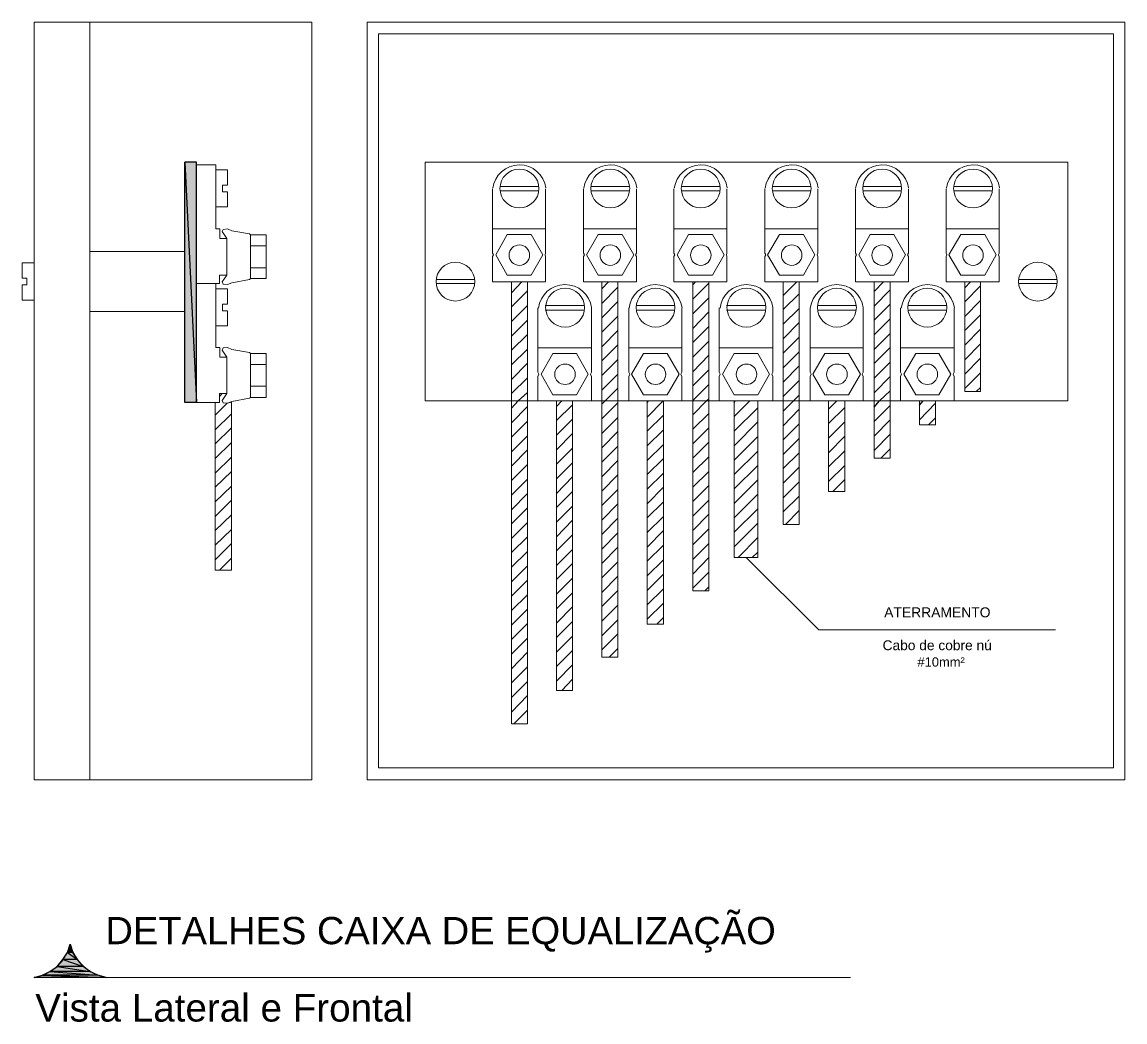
# Model space of a CAD drawing. Header units: millimetres. Extents: x 53 to 176, y -29 to 32.
# Drawn here: x 133.66 to 142.29, y -28.77 to -20.94 of the extents above; entities that cross this region are included whole.
import ezdxf

# ---------------------------------------------------------------- set-up
doc = ezdxf.new("R2010")
doc.units = ezdxf.units.MM
doc.layers.add('16 - Sistema de aterramento', color=6, linetype='Continuous')
doc.styles.add('Arial0', font='arial.ttf', dxfattribs={"height": 3.14658})

msp = doc.modelspace()

# ---------------------------------------------------------------- hatches: boundary and pattern name
at = {"layer": '16 - Sistema de aterramento', "true_color": 0xffffff}
h = msp.add_hatch(color=7, dxfattribs=at)
h.paths.add_polyline_path([(135.0285, -22.0422), (134.9363, -22.0422), (135.0285, -23.9222)])
h.paths.add_polyline_path([(134.9363, -22.0422), (135.0285, -23.9222), (134.9363, -23.9222)])
at = {"layer": '16 - Sistema de aterramento', "true_color": 0x000005}
msp.add_hatch(color=5, dxfattribs=at).paths.add_polyline_path([(134.0396, -28.1642), (134.0592, -28.2284), (134.0173, -28.2284)])
h = msp.add_hatch(color=5, dxfattribs=at)
h.paths.add_polyline_path([(134.0955, -28.2843), (133.9809, -28.2843), (134.1402, -28.3401)])
h.paths.add_polyline_path([(133.9809, -28.2843), (134.1402, -28.3401), (133.9363, -28.3401)])
h = msp.add_hatch(color=5, dxfattribs=at)
h.paths.add_polyline_path([(134.0592, -28.2284), (134.0173, -28.2284), (134.0955, -28.2843)])
h.paths.add_polyline_path([(134.0173, -28.2284), (134.0955, -28.2843), (133.9809, -28.2843)])
h = msp.add_hatch(color=5, dxfattribs=at)
h.paths.add_polyline_path([(134.1933, -28.3793), (133.8804, -28.3793), (134.2547, -28.4072)])
h.paths.add_polyline_path([(133.8804, -28.3793), (134.2547, -28.4072), (133.8217, -28.4072)])
h = msp.add_hatch(color=5, dxfattribs=at)
h.paths.add_polyline_path([(134.1402, -28.3401), (133.9363, -28.3401), (134.1933, -28.3793)])
h.paths.add_polyline_path([(133.9363, -28.3401), (134.1933, -28.3793), (133.8804, -28.3793)])
h = msp.add_hatch(color=5, dxfattribs=at)
h.paths.add_polyline_path([(134.2547, -28.4072), (133.8217, -28.4072), (134.3218, -28.424)])
h.paths.add_polyline_path([(133.8217, -28.4072), (134.3218, -28.424), (133.7575, -28.424)])

# ---------------------------------------------------------------- linework, layer by layer
at = {"layer": '16 - Sistema de aterramento', "color": 7, "linetype": 'Continuous', "lineweight": 20, "true_color": 0x000007}
for points in [[(135.9294, -20.9443), (133.7561, -20.9443), (133.7561, -20.9443)], [(133.7561, -26.8763), (133.7561, -20.9443), (133.7561, -20.9443)], [(134.1919, -26.8763), (134.1919, -20.9443), (134.1919, -20.9443)], [(135.9294, -26.8763), (135.9294, -20.9443), (135.9294, -20.9443)], [(135.1794, -22.5632), (135.1794, -22.0631), (135.0285, -22.0631)], [(135.1794, -22.1022), (135.2716, -22.1022), (135.2716, -22.1022)], [(135.2716, -22.1022), (135.2716, -22.2209), (135.2324, -22.2209), (135.2324, -22.274), (135.2716, -22.274), (135.2716, -22.3914)], [(137.7606, -22.2489), (137.7606, -22.7531), (137.7564, -22.7671), (137.7606, -22.781), (137.7606, -22.978), (137.3457, -22.978), (137.3457, -22.781), (137.3527, -22.7671), (137.3457, -22.7531), (137.3457, -22.2489)], [(137.403, -22.2307), (137.7033, -22.2307), (137.7033, -22.2307)], [(137.403, -22.267), (137.7033, -22.267), (137.7033, -22.267)], [(138.4715, -22.2489), (138.4715, -22.7531), (138.4645, -22.7671), (138.4715, -22.781), (138.4715, -22.978), (138.0567, -22.978), (138.0567, -22.781), (138.0651, -22.7671), (138.0567, -22.7531), (138.0567, -22.2489)], [(138.114, -22.2307), (138.4143, -22.2307), (138.4143, -22.2307)], [(138.114, -22.267), (138.4143, -22.267), (138.4143, -22.267)], [(139.1797, -22.2489), (139.1797, -22.7531), (139.1769, -22.7671), (139.1797, -22.781), (139.1797, -22.978), (138.7648, -22.978), (138.7648, -22.781), (138.7718, -22.7671), (138.7648, -22.7531), (138.7648, -22.2489)], [(138.8221, -22.2307), (139.1224, -22.2307), (139.1224, -22.2307)], [(138.8221, -22.267), (139.1224, -22.267), (139.1224, -22.267)], [(139.892, -22.2489), (139.892, -22.7531), (139.885, -22.7671), (139.892, -22.781), (139.892, -22.978), (139.4772, -22.978), (139.4772, -22.781), (139.4842, -22.7671), (139.4772, -22.7531), (139.4772, -22.2489)], [(139.5345, -22.2307), (139.8348, -22.2307), (139.8348, -22.2307)], [(139.5345, -22.267), (139.8348, -22.267), (139.8348, -22.267)], [(140.6002, -22.2489), (140.6002, -22.7531), (140.5932, -22.7671), (140.6002, -22.781), (140.6002, -22.978), (140.1853, -22.978), (140.1853, -22.781), (140.1923, -22.7671), (140.1853, -22.7531), (140.1853, -22.2489)], [(140.2426, -22.2307), (140.5429, -22.2307), (140.5429, -22.2307)], [(140.2426, -22.267), (140.5429, -22.267), (140.5429, -22.267)], [(141.3111, -22.2489), (141.3111, -22.7531), (141.3042, -22.7671), (141.3111, -22.781), (141.3111, -22.978), (140.8963, -22.978), (140.8963, -22.781), (140.9005, -22.7671), (140.8963, -22.7531), (140.8963, -22.2489)], [(140.9536, -22.2307), (141.2539, -22.2307), (141.2539, -22.2307)], [(140.9536, -22.267), (141.2539, -22.267), (141.2539, -22.267)], [(135.1794, -22.3914), (135.2716, -22.3914), (135.2716, -22.3914)], [(135.1794, -22.5632), (135.2115, -22.5632), (135.2115, -22.6386), (135.2646, -22.6386), (135.2646, -22.9249), (135.2073, -22.9249), (135.2073, -22.992)], [(135.4503, -22.6106), (135.4434, -22.6023), (135.3037, -22.5785), (135.2716, -22.5632), (135.2366, -22.5673), (135.2296, -22.5855), (135.2646, -22.6386)], [(135.4503, -22.781), (135.4503, -22.6106), (135.4503, -22.6106)], [(135.4503, -22.6106), (135.5719, -22.6106), (135.5719, -22.6106)], [(135.4503, -22.9528), (135.5719, -22.9528), (135.5719, -22.6106)], [(137.3457, -22.5632), (137.7606, -22.5632), (137.7606, -22.5632)], [(138.0567, -22.5632), (138.4715, -22.5632), (138.4715, -22.5632)], [(138.7648, -22.5632), (139.1797, -22.5632), (139.1797, -22.5632)], [(139.4772, -22.5632), (139.892, -22.5632), (139.892, -22.5632)], [(140.1853, -22.5632), (140.6002, -22.5632), (140.6002, -22.5632)], [(140.8963, -22.5632), (141.3111, -22.5632), (141.3111, -22.5632)], [(135.4503, -22.6958), (135.5719, -22.6958), (135.5719, -22.6958)], [(134.1919, -22.7419), (134.9363, -22.7419), (134.9363, -22.7419)], [(135.4503, -22.781), (135.4503, -22.9528), (135.4503, -22.9528)], [(133.7561, -22.8285), (133.6625, -22.8285), (133.6625, -22.8285)], [(133.6625, -22.8285), (133.6625, -22.9501), (133.6988, -22.9501), (133.6988, -23.0031), (133.6625, -23.0031)], [(135.4503, -22.8676), (135.5719, -22.8676), (135.5719, -22.8676)], [(135.4503, -22.9528), (135.4434, -22.9598), (135.3037, -22.985), (135.2716, -23.0003), (135.2366, -22.9961), (135.2296, -22.978), (135.2646, -22.9249)], [(136.903, -22.9598), (137.2033, -22.9598), (137.2033, -22.9598)], [(141.7623, -22.9598), (141.462, -22.9598), (141.462, -22.9598)], [(133.6625, -23.0031), (133.6625, -23.1219), (133.6625, -23.1219)], [(135.0285, -22.992), (135.2073, -22.992), (135.2073, -22.992)], [(135.1794, -23.4934), (135.1794, -22.992), (135.0285, -22.992)], [(135.1794, -23.0325), (135.2716, -23.0325), (135.2716, -23.0325)], [(135.2716, -23.0325), (135.2716, -23.154), (135.2324, -23.154), (135.2324, -23.2043), (135.2716, -23.2043), (135.2716, -23.3216)], [(136.903, -22.992), (137.2033, -22.992), (137.2033, -22.992)], [(141.7623, -22.992), (141.462, -22.992), (141.462, -22.992)], [(133.7561, -23.1219), (133.6625, -23.1219), (133.6625, -23.1219)], [(134.1919, -23.2112), (134.9363, -23.2112), (134.9363, -23.2112)], [(138.1181, -23.1819), (138.1181, -23.6861), (138.1112, -23.7001), (138.1181, -23.7183), (138.1181, -23.911), (137.6991, -23.911), (137.6991, -23.7183), (137.7075, -23.7001), (137.6991, -23.6861), (137.6991, -23.1819)], [(137.7564, -23.1638), (138.0609, -23.1638), (138.0609, -23.1638)], [(137.7564, -23.2001), (138.0609, -23.2001), (138.0609, -23.2001)], [(138.8263, -23.1819), (138.8263, -23.6861), (138.8193, -23.7001), (138.8263, -23.7183), (138.8263, -23.911), (138.4115, -23.911), (138.4115, -23.7183), (138.4184, -23.7001), (138.4115, -23.6861), (138.4115, -23.1819)], [(138.4687, -23.1638), (138.769, -23.1638), (138.769, -23.1638)], [(138.4687, -23.2001), (138.769, -23.2001), (138.769, -23.2001)], [(139.5373, -23.1819), (139.5373, -23.6861), (139.5303, -23.7001), (139.5373, -23.7183), (139.5373, -23.911), (139.1196, -23.911), (139.1196, -23.7183), (139.1266, -23.7001), (139.1196, -23.6861), (139.1196, -23.1819)], [(139.1769, -23.1638), (139.48, -23.1638), (139.48, -23.1638)], [(139.1769, -23.2001), (139.48, -23.2001), (139.48, -23.2001)], [(140.2454, -23.1819), (140.2454, -23.6861), (140.2384, -23.7001), (140.2454, -23.7183), (140.2454, -23.911), (139.8306, -23.911), (139.8306, -23.7183), (139.8376, -23.7001), (139.8306, -23.6861), (139.8306, -23.1819)], [(139.8878, -23.1638), (140.1881, -23.1638), (140.1881, -23.1638)], [(139.8878, -23.2001), (140.1881, -23.2001), (140.1881, -23.2001)], [(140.9578, -23.1819), (140.9578, -23.6861), (140.9508, -23.7001), (140.9578, -23.7183), (140.9578, -23.911), (140.5387, -23.911), (140.5387, -23.7183), (140.5457, -23.7001), (140.5387, -23.6861), (140.5387, -23.1819)], [(140.596, -23.1638), (140.9005, -23.1638), (140.9005, -23.1638)], [(140.596, -23.2001), (140.9005, -23.2001), (140.9005, -23.2001)], [(135.1794, -23.3216), (135.2716, -23.3216), (135.2716, -23.3216)], [(135.1794, -23.4934), (135.2115, -23.4934), (135.2115, -23.5688), (135.2646, -23.5688), (135.2646, -23.8538), (135.2073, -23.8538), (135.2073, -23.9222)], [(135.4503, -23.5395), (135.4434, -23.5325), (135.3037, -23.5074), (135.2716, -23.4934), (135.2366, -23.4962), (135.2296, -23.5143), (135.2646, -23.5688)], [(135.4503, -23.7113), (135.4503, -23.5395), (135.4503, -23.5395)], [(135.4503, -23.5395), (135.5719, -23.5395), (135.5719, -23.5395)], [(135.4503, -23.8831), (135.5719, -23.8831), (135.5719, -23.5395)], [(137.6991, -23.4962), (138.1181, -23.4962), (138.1181, -23.4962)], [(138.4115, -23.4962), (138.8263, -23.4962), (138.8263, -23.4962)], [(139.1196, -23.4962), (139.5373, -23.4962), (139.5373, -23.4962)], [(139.8306, -23.4962), (140.2454, -23.4962), (140.2454, -23.4962)], [(140.5387, -23.4962), (140.9578, -23.4962), (140.9578, -23.4962)], [(135.4503, -23.6261), (135.5719, -23.6261), (135.5719, -23.6261)], [(135.4503, -23.7113), (135.4503, -23.8831), (135.4503, -23.8831)], [(135.4503, -23.7965), (135.5719, -23.7965), (135.5719, -23.7965)], [(135.2646, -23.8538), (135.2073, -23.8538), (135.2073, -23.9222), (135.1752, -23.9222)], [(135.4503, -23.8831), (135.4434, -23.8901), (135.3037, -23.9152), (135.2716, -23.9292), (135.2366, -23.9264), (135.2296, -23.9082), (135.2646, -23.8538)], [(135.0285, -23.9222), (135.1752, -23.9222), (135.2073, -23.9222)], [(141.7511, -25.7031), (139.899, -25.7031), (139.3305, -25.1374)], [(135.9294, -26.8763), (133.7561, -26.8763), (133.7561, -26.8763)]]:
    msp.add_lwpolyline(points, dxfattribs=at)
for points in [[(136.3624, -26.8763), (136.4518, -26.8763), (142.2051, -26.8763), (142.2945, -26.8763), (142.2945, -20.9443), (142.2051, -20.9443), (136.4518, -20.9443), (136.3624, -20.9443)], [(142.2051, -26.7828), (142.0975, -26.7828), (136.4518, -26.7828), (136.4518, -21.0365), (142.2051, -21.0365)], [(135.0285, -23.9222), (134.9363, -23.9222), (134.9363, -22.0422), (135.0285, -22.0422)], [(141.8475, -22.0422), (136.8164, -22.0422), (136.8164, -23.911), (141.8475, -23.911)], [(137.3709, -22.7671), (137.4603, -22.9249), (137.646, -22.9249), (137.7396, -22.7671), (137.646, -22.6065), (137.4603, -22.6065)], [(138.079, -22.7671), (138.1712, -22.9249), (138.3584, -22.9249), (138.4506, -22.7671), (138.3584, -22.6065), (138.1712, -22.6065)], [(138.79, -22.7671), (138.8794, -22.9249), (139.0651, -22.9249), (139.1587, -22.7671), (139.0651, -22.6065), (138.8794, -22.6065)], [(139.4981, -22.7671), (139.5917, -22.9249), (139.7775, -22.9249), (139.8669, -22.7671), (139.7775, -22.6065), (139.5917, -22.6065)], [(140.2105, -22.7671), (140.2999, -22.9249), (140.4857, -22.9249), (140.5778, -22.7671), (140.4857, -22.6065), (140.2999, -22.6065)], [(140.9173, -22.7671), (141.0108, -22.9249), (141.1966, -22.9249), (141.286, -22.7671), (141.1966, -22.6065), (141.0108, -22.6065)], [(137.6181, -26.4392), (137.6181, -22.978), (137.5539, -22.978), (137.4924, -22.978), (137.4924, -26.4392)], [(138.3249, -25.9182), (138.3249, -22.978), (138.2648, -22.978), (138.2006, -22.978), (138.2006, -25.9182)], [(139.0372, -25.3986), (139.0372, -22.978), (138.973, -22.978), (138.9115, -22.978), (138.9115, -25.3986)], [(139.7454, -24.8776), (139.7454, -22.978), (139.6839, -22.978), (139.6197, -22.978), (139.6197, -24.8776)], [(140.4563, -24.358), (140.4563, -22.978), (140.3921, -22.978), (140.332, -22.978), (140.332, -24.358)], [(141.1645, -23.837), (141.1645, -22.978), (141.1044, -22.978), (141.0402, -22.978), (141.0402, -23.837)], [(137.7243, -23.7001), (137.8178, -23.8621), (138.0008, -23.8621), (138.093, -23.7001), (138.0008, -23.5395), (137.8178, -23.5395)], [(138.4324, -23.7001), (138.526, -23.8621), (138.7118, -23.8621), (138.8054, -23.7001), (138.7118, -23.5395), (138.526, -23.5395)], [(139.1448, -23.7001), (139.237, -23.8621), (139.4199, -23.8621), (139.5121, -23.7001), (139.4199, -23.5395), (139.237, -23.5395)], [(139.8529, -23.7001), (139.9451, -23.8621), (140.1309, -23.8621), (140.2245, -23.7001), (140.1309, -23.5395), (139.9451, -23.5395)], [(140.5639, -23.7001), (140.6575, -23.8621), (140.839, -23.8621), (140.9326, -23.7001), (140.839, -23.5395), (140.6575, -23.5395)], [(135.1752, -25.2352), (135.1752, -23.9222), (135.2073, -23.9222), (135.2073, -23.8538), (135.2646, -23.8538), (135.2296, -23.9082), (135.2366, -23.9264), (135.2716, -23.9292), (135.3009, -23.9194), (135.3009, -25.2352)], [(137.9715, -26.178), (137.9715, -23.911), (137.9114, -23.911), (137.8458, -23.911), (137.8458, -26.178)], [(138.6824, -25.6598), (138.6824, -23.911), (138.6182, -23.911), (138.5539, -23.911), (138.5539, -25.6598)], [(139.4199, -23.911), (139.237, -23.911), (139.237, -25.1374), (139.4199, -25.1374)], [(140.1029, -24.6192), (140.1029, -23.911), (140.0387, -23.911), (139.9744, -23.911), (139.9744, -24.6192)], [(140.8111, -24.0982), (140.8111, -23.911), (140.7468, -23.911), (140.6854, -23.911), (140.6854, -24.0982)]]:
    msp.add_lwpolyline(points, close=True, dxfattribs=at)
at = {"layer": '16 - Sistema de aterramento', "color": 7, "linetype": 'Continuous', "lineweight": -2, "true_color": 0xffffff}
for points in [[(135.0285, -22.0422), (134.9363, -22.0422), (135.0285, -23.9222)], [(134.9363, -22.0422), (135.0285, -23.9222), (134.9363, -23.9222)]]:
    msp.add_lwpolyline(points, close=True, dxfattribs=at)
at = {"layer": '16 - Sistema de aterramento', "color": 2, "linetype": 'Continuous', "lineweight": -2, "true_color": 0x000002}
for points in [[(137.4924, -23.0646), (137.5748, -22.978), (137.5748, -22.978)], [(138.2006, -23.0325), (138.2536, -22.978), (138.2536, -22.978)], [(138.2006, -23.147), (138.3249, -23.0213), (138.3249, -23.0213)], [(138.9115, -23.0031), (138.9339, -22.978), (138.9339, -22.978)], [(138.9115, -23.1149), (139.0372, -22.9892), (139.0372, -22.9892)], [(139.6197, -23.0855), (139.7272, -22.978), (139.7272, -22.978)], [(140.332, -23.0534), (140.406, -22.978), (140.406, -22.978)], [(140.332, -23.1679), (140.4563, -23.0422), (140.4563, -23.0422)], [(141.0402, -23.0255), (141.0863, -22.978), (141.0863, -22.978)], [(141.0402, -23.1358), (141.1645, -23.0101), (141.1645, -23.0101)], [(137.4924, -23.1749), (137.6181, -23.0492), (137.6181, -23.0492)], [(138.2006, -23.2601), (138.3249, -23.1316), (138.3249, -23.1316)], [(138.9115, -23.228), (139.0372, -23.1037), (139.0372, -23.1037)], [(139.6197, -23.1959), (139.7454, -23.0716), (139.7454, -23.0716)], [(141.0402, -23.2504), (141.1645, -23.1246), (141.1645, -23.1246)], [(137.4924, -23.2895), (137.6181, -23.1638), (137.6181, -23.1638)], [(138.9115, -23.3425), (139.0372, -23.214), (139.0372, -23.214)], [(139.6197, -23.3104), (139.7454, -23.1861), (139.7454, -23.1861)], [(140.332, -23.2783), (140.4563, -23.154), (140.4563, -23.154)], [(137.4924, -23.404), (137.6181, -23.2783), (137.6181, -23.2783)], [(138.2006, -23.3719), (138.3249, -23.2462), (138.3249, -23.2462)], [(139.6197, -23.425), (139.7454, -23.2965), (139.7454, -23.2965)], [(140.332, -23.3928), (140.4563, -23.2685), (140.4563, -23.2685)], [(141.0402, -23.3607), (141.1645, -23.2364), (141.1645, -23.2364)], [(137.4924, -23.5143), (137.6181, -23.39), (137.6181, -23.39)], [(138.2006, -23.4864), (138.3249, -23.3607), (138.3249, -23.3607)], [(138.9115, -23.4543), (139.0372, -23.3286), (139.0372, -23.3286)], [(140.332, -23.5074), (140.4563, -23.3831), (140.4563, -23.3831)], [(141.0402, -23.4752), (141.1645, -23.3495), (141.1645, -23.3495)], [(138.2006, -23.5968), (138.3249, -23.4724), (138.3249, -23.4724)], [(138.9115, -23.5688), (139.0372, -23.4431), (139.0372, -23.4431)], [(139.6197, -23.5367), (139.7454, -23.411), (139.7454, -23.411)], [(141.0402, -23.5898), (141.1645, -23.4641), (141.1645, -23.4641)], [(137.4924, -23.6289), (137.6181, -23.5046), (137.6181, -23.5046)], [(138.9115, -23.6834), (139.0372, -23.5535), (139.0372, -23.5535)], [(139.6197, -23.6512), (139.7454, -23.5255), (139.7454, -23.5255)], [(140.332, -23.6177), (140.4563, -23.4934), (140.4563, -23.4934)], [(137.4924, -23.7434), (137.6181, -23.6149), (137.6181, -23.6149)], [(138.2006, -23.7113), (138.3249, -23.5856), (138.3249, -23.5856)], [(139.6197, -23.7644), (139.7454, -23.6359), (139.7454, -23.6359)], [(140.332, -23.7322), (140.4563, -23.6079), (140.4563, -23.6079)], [(141.0402, -23.7001), (141.1645, -23.5758), (141.1645, -23.5758)], [(137.4924, -23.8538), (137.6181, -23.7294), (137.6181, -23.7294)], [(138.2006, -23.8258), (138.3249, -23.7001), (138.3249, -23.7001)], [(138.9115, -23.7937), (139.0372, -23.668), (139.0372, -23.668)], [(140.332, -23.8468), (140.4563, -23.7183), (140.4563, -23.7183)], [(141.0402, -23.8146), (141.1645, -23.6903), (141.1645, -23.6903)], [(138.3249, -23.8119), (138.2257, -23.911), (138.2006, -23.9362)], [(138.9115, -23.9082), (139.0372, -23.7825), (139.0372, -23.7825)], [(139.6197, -23.8761), (139.7454, -23.7504), (139.7454, -23.7504)], [(141.1296, -23.837), (141.1645, -23.8049), (141.1645, -23.8049)], [(135.2073, -23.8761), (135.2296, -23.8538), (135.2296, -23.8538)], [(137.5455, -23.911), (137.6181, -23.844), (137.6181, -23.844)], [(139.0191, -23.911), (139.0372, -23.8943), (139.0372, -23.8943)], [(139.6993, -23.911), (139.7454, -23.8649), (139.7454, -23.8649)], [(140.3739, -23.911), (140.4563, -23.8328), (140.4563, -23.8328)], [(135.1752, -24.0228), (135.2688, -23.9292), (135.2688, -23.9292)], [(137.4924, -23.9683), (137.5455, -23.911), (137.5455, -23.911)], [(137.4924, -24.0828), (137.6181, -23.9543), (137.6181, -23.9543)], [(137.8458, -23.9543), (137.8863, -23.911), (137.8863, -23.911)], [(137.8458, -24.0647), (137.9715, -23.9404), (137.9715, -23.9404)], [(138.2006, -24.0507), (138.3249, -23.9264), (138.3249, -23.9264)], [(138.5539, -23.9222), (138.5651, -23.911), (138.5651, -23.911)], [(138.5539, -24.0367), (138.6796, -23.911), (138.6796, -23.911)], [(138.9115, -24.0186), (139.0191, -23.911), (139.0191, -23.911)], [(139.237, -23.9222), (139.2439, -23.911), (139.2439, -23.911)], [(139.237, -24.0325), (139.3585, -23.911), (139.3585, -23.911)], [(139.237, -24.1471), (139.4199, -23.9655), (139.4199, -23.9655)], [(139.6197, -23.9906), (139.6993, -23.911), (139.6993, -23.911)], [(139.6197, -24.1052), (139.7454, -23.9753), (139.7454, -23.9753)], [(139.9744, -23.9753), (140.0387, -23.911), (140.0387, -23.911)], [(139.9744, -24.087), (140.1029, -23.9613), (140.1029, -23.9613)], [(140.332, -23.9585), (140.3739, -23.911), (140.3739, -23.911)], [(140.332, -24.073), (140.4563, -23.9473), (140.4563, -23.9473)], [(140.6854, -23.9432), (140.7147, -23.911), (140.7147, -23.911)], [(140.6854, -24.0577), (140.8111, -23.9292), (140.8111, -23.9292)], [(135.1752, -24.1373), (135.3009, -24.0116), (135.3009, -24.0116)], [(137.4924, -24.1946), (137.6181, -24.0689), (137.6181, -24.0689)], [(137.8458, -24.1792), (137.9715, -24.0549), (137.9715, -24.0549)], [(138.2006, -24.1652), (138.3249, -24.0409), (138.3249, -24.0409)], [(138.5539, -24.1471), (138.6824, -24.0228), (138.6824, -24.0228)], [(138.9115, -24.1331), (139.0372, -24.0088), (139.0372, -24.0088)], [(139.237, -24.2616), (139.4199, -24.0758), (139.4199, -24.0758)], [(139.9744, -24.2016), (140.1029, -24.0758), (140.1029, -24.0758)], [(140.332, -24.1876), (140.4563, -24.0577), (140.4563, -24.0577)], [(140.7566, -24.0982), (140.8111, -24.0437), (140.8111, -24.0437)], [(135.1752, -24.2476), (135.3009, -24.1219), (135.3009, -24.1219)], [(137.8458, -24.2937), (137.9715, -24.1652), (137.9715, -24.1652)], [(138.2006, -24.277), (138.3249, -24.1513), (138.3249, -24.1513)], [(138.5539, -24.2616), (138.6824, -24.1373), (138.6824, -24.1373)], [(138.9115, -24.2476), (139.0372, -24.1219), (139.0372, -24.1219)], [(139.6197, -24.2155), (139.7454, -24.0898), (139.7454, -24.0898)], [(135.1752, -24.3622), (135.3009, -24.2365), (135.3009, -24.2365)], [(137.4924, -24.3091), (137.6181, -24.1834), (137.6181, -24.1834)], [(138.5539, -24.3761), (138.6824, -24.2518), (138.6824, -24.2518)], [(138.9115, -24.358), (139.0372, -24.2337), (139.0372, -24.2337)], [(139.237, -24.3734), (139.4199, -24.1904), (139.4199, -24.1904)], [(139.6197, -24.3301), (139.7454, -24.2043), (139.7454, -24.2043)], [(139.9744, -24.3161), (140.1029, -24.1876), (140.1029, -24.1876)], [(140.332, -24.2979), (140.4563, -24.1722), (140.4563, -24.1722)], [(137.4924, -24.4222), (137.6181, -24.2937), (137.6181, -24.2937)], [(137.8458, -24.4055), (137.9715, -24.2798), (137.9715, -24.2798)], [(138.2006, -24.3901), (138.3249, -24.2658), (138.3249, -24.2658)], [(139.237, -24.4879), (139.4199, -24.3049), (139.4199, -24.3049)], [(139.6197, -24.4404), (139.7454, -24.3161), (139.7454, -24.3161)], [(139.9744, -24.4264), (140.1029, -24.3007), (140.1029, -24.3007)], [(140.3851, -24.358), (140.4563, -24.2868), (140.4563, -24.2868)], [(135.1752, -24.4767), (135.3009, -24.351), (135.3009, -24.351)], [(137.4924, -24.534), (137.6181, -24.4083), (137.6181, -24.4083)], [(137.8458, -24.52), (137.9715, -24.3943), (137.9715, -24.3943)], [(138.2006, -24.5046), (138.3249, -24.3761), (138.3249, -24.3761)], [(138.5539, -24.4879), (138.6824, -24.3622), (138.6824, -24.3622)], [(138.9115, -24.4725), (139.0372, -24.3482), (139.0372, -24.3482)], [(139.237, -24.5982), (139.4199, -24.4153), (139.4199, -24.4153)], [(139.9744, -24.541), (140.1029, -24.4153), (140.1029, -24.4153)], [(135.1752, -24.5871), (135.3009, -24.4627), (135.3009, -24.4627)], [(137.8458, -24.6345), (137.9715, -24.5046), (137.9715, -24.5046)], [(138.2006, -24.6164), (138.3249, -24.4907), (138.3249, -24.4907)], [(138.5539, -24.601), (138.6824, -24.4767), (138.6824, -24.4767)], [(138.9115, -24.5871), (139.0372, -24.4627), (139.0372, -24.4627)], [(139.6197, -24.5549), (139.7454, -24.4306), (139.7454, -24.4306)], [(135.1752, -24.7016), (135.3009, -24.5773), (135.3009, -24.5773)], [(137.4924, -24.6485), (137.6181, -24.5228), (137.6181, -24.5228)], [(138.5539, -24.7156), (138.6824, -24.5871), (138.6824, -24.5871)], [(138.9115, -24.6988), (139.0372, -24.5731), (139.0372, -24.5731)], [(139.237, -24.7128), (139.4199, -24.5298), (139.4199, -24.5298)], [(139.6197, -24.6695), (139.7454, -24.5452), (139.7454, -24.5452)], [(140.0094, -24.6192), (140.1029, -24.527), (140.1029, -24.527)], [(137.4924, -24.763), (137.6181, -24.6345), (137.6181, -24.6345)], [(137.8458, -24.7449), (137.9715, -24.6192), (137.9715, -24.6192)], [(138.2006, -24.7309), (138.3249, -24.6052), (138.3249, -24.6052)], [(139.237, -24.8273), (139.4199, -24.6415), (139.4199, -24.6415)], [(139.6197, -24.7798), (139.7454, -24.6555), (139.7454, -24.6555)], [(135.1752, -24.8161), (135.3009, -24.6876), (135.3009, -24.6876)], [(137.4924, -24.8734), (137.6181, -24.7477), (137.6181, -24.7477)], [(137.8458, -24.8594), (137.9715, -24.7337), (137.9715, -24.7337)], [(138.2006, -24.8455), (138.3249, -24.7156), (138.3249, -24.7156)], [(138.5539, -24.8273), (138.6824, -24.7016), (138.6824, -24.7016)], [(138.9115, -24.8133), (139.0372, -24.6876), (139.0372, -24.6876)], [(139.237, -24.9376), (139.4199, -24.7561), (139.4199, -24.7561)], [(139.6378, -24.8776), (139.7454, -24.77), (139.7454, -24.77)], [(135.1752, -24.9265), (135.3009, -24.8022), (135.3009, -24.8022)], [(137.8458, -24.974), (137.9715, -24.8455), (137.9715, -24.8455)], [(138.2006, -24.9558), (138.3249, -24.8301), (138.3249, -24.8301)], [(138.5539, -24.9418), (138.6824, -24.8161), (138.6824, -24.8161)], [(138.9115, -24.9265), (139.0372, -24.798), (139.0372, -24.798)], [(135.1752, -25.041), (135.3009, -24.9167), (135.3009, -24.9167)], [(137.4924, -24.9879), (137.6181, -24.8622), (137.6181, -24.8622)], [(138.2006, -25.0703), (138.3249, -24.9446), (138.3249, -24.9446)], [(138.5539, -25.0564), (138.6824, -24.9265), (138.6824, -24.9265)], [(138.9115, -25.0382), (139.0372, -24.9125), (139.0372, -24.9125)], [(139.237, -25.0522), (139.4199, -24.8692), (139.4199, -24.8692)], [(135.1752, -25.1555), (135.3009, -25.027), (135.3009, -25.027)], [(137.4924, -25.0983), (137.6181, -24.974), (137.6181, -24.974)], [(137.8458, -25.0843), (137.9715, -24.9586), (137.9715, -24.9586)], [(138.9115, -25.1527), (139.0372, -25.027), (139.0372, -25.027)], [(139.2663, -25.1374), (139.4199, -24.9809), (139.4199, -24.9809)], [(137.4924, -25.2128), (137.6181, -25.0885), (137.6181, -25.0885)], [(137.8458, -25.1988), (137.9715, -25.0731), (137.9715, -25.0731)], [(138.2006, -25.1849), (138.3249, -25.0564), (138.3249, -25.0564)], [(138.5539, -25.1667), (138.6824, -25.041), (138.6824, -25.041)], [(139.3766, -25.1374), (139.4199, -25.0955), (139.4199, -25.0955)], [(135.2073, -25.2352), (135.3009, -25.1416), (135.3009, -25.1416)], [(137.4924, -25.3273), (137.6181, -25.203), (137.6181, -25.203)], [(137.8458, -25.3092), (137.9715, -25.1849), (137.9715, -25.1849)], [(138.2006, -25.2952), (138.3249, -25.1709), (138.3249, -25.1709)], [(138.5539, -25.2812), (138.6824, -25.1555), (138.6824, -25.1555)], [(138.9115, -25.2673), (139.0372, -25.1374), (139.0372, -25.1374)], [(138.2006, -25.4097), (138.3249, -25.284), (138.3249, -25.284)], [(138.5539, -25.3958), (138.6824, -25.2673), (138.6824, -25.2673)], [(138.9115, -25.3776), (139.0372, -25.2519), (139.0372, -25.2519)], [(137.4924, -25.4391), (137.6181, -25.3134), (137.6181, -25.3134)], [(137.8458, -25.4237), (137.9715, -25.2994), (137.9715, -25.2994)], [(139.0051, -25.3986), (139.0372, -25.3664), (139.0372, -25.3664)], [(137.4924, -25.5522), (137.6181, -25.4279), (137.6181, -25.4279)], [(137.8458, -25.5382), (137.9715, -25.4139), (137.9715, -25.4139)], [(138.2006, -25.5201), (138.3249, -25.3958), (138.3249, -25.3958)], [(138.5539, -25.5061), (138.6824, -25.3818), (138.6824, -25.3818)], [(137.4924, -25.6668), (137.6181, -25.5424), (137.6181, -25.5424)], [(137.8458, -25.65), (137.9715, -25.5243), (137.9715, -25.5243)], [(138.2006, -25.6346), (138.3249, -25.5103), (138.3249, -25.5103)], [(138.5539, -25.6207), (138.6824, -25.4949), (138.6824, -25.4949)], [(138.2006, -25.7492), (138.3249, -25.6248), (138.3249, -25.6248)], [(138.6294, -25.6598), (138.6824, -25.6067), (138.6824, -25.6067)], [(137.4924, -25.7785), (137.6181, -25.6528), (137.6181, -25.6528)], [(137.8458, -25.7631), (137.9715, -25.6388), (137.9715, -25.6388)], [(137.4924, -25.893), (137.6181, -25.7673), (137.6181, -25.7673)], [(137.8458, -25.8777), (137.9715, -25.7533), (137.9715, -25.7533)], [(138.2006, -25.8609), (138.3249, -25.7352), (138.3249, -25.7352)], [(137.4924, -26.0076), (137.6181, -25.8777), (137.6181, -25.8777)], [(137.8458, -25.9894), (137.9715, -25.8637), (137.9715, -25.8637)], [(138.2578, -25.9182), (138.3249, -25.8497), (138.3249, -25.8497)], [(137.8458, -26.1039), (137.9715, -25.9782), (137.9715, -25.9782)], [(137.4924, -26.1179), (137.6181, -25.9922), (137.6181, -25.9922)], [(137.4924, -26.2324), (137.6181, -26.1067), (137.6181, -26.1067)], [(137.8863, -26.178), (137.9715, -26.0886), (137.9715, -26.0886)], [(137.4924, -26.347), (137.6181, -26.2185), (137.6181, -26.2185)], [(137.5106, -26.4392), (137.6181, -26.333), (137.6181, -26.333)]]:
    msp.add_lwpolyline(points, dxfattribs=at)
at = {"layer": '16 - Sistema de aterramento', "color": 5, "linetype": 'Continuous', "lineweight": -2, "true_color": 0x000005}
for points in [[(134.0396, -28.1642), (134.0592, -28.2284), (134.0173, -28.2284)], [(133.9809, -28.2843), (134.1402, -28.3401), (133.9363, -28.3401)], [(134.0173, -28.2284), (134.0955, -28.2843), (133.9809, -28.2843)], [(134.0955, -28.2843), (133.9809, -28.2843), (134.1402, -28.3401)], [(134.0592, -28.2284), (134.0173, -28.2284), (134.0955, -28.2843)], [(133.8804, -28.3793), (134.2547, -28.4072), (133.8217, -28.4072)], [(133.9363, -28.3401), (134.1933, -28.3793), (133.8804, -28.3793)], [(134.1933, -28.3793), (133.8804, -28.3793), (134.2547, -28.4072)], [(134.1402, -28.3401), (133.9363, -28.3401), (134.1933, -28.3793)], [(133.8217, -28.4072), (134.3218, -28.424), (133.7575, -28.424)], [(134.2547, -28.4072), (133.8217, -28.4072), (134.3218, -28.424)]]:
    msp.add_lwpolyline(points, close=True, dxfattribs=at)
at = {"layer": '16 - Sistema de aterramento', "color": 5, "linetype": 'Continuous', "lineweight": 9, "true_color": 0x000005}
msp.add_lwpolyline([(133.7575, -28.424), (140.1462, -28.424), (140.1462, -28.424)], dxfattribs=at)
at = {"layer": '16 - Sistema de aterramento', "color": 7, "linetype": 'Continuous', "lineweight": 20, "true_color": 0x000007}
for points, knots in [([(137.762, -22.2433), (137.748, -22.1385), (137.6586, -22.0617), (137.5539, -22.0631), (137.5539, -22.0631), (137.4477, -22.0631), (137.3597, -22.1427), (137.3471, -22.2461)], [0, 0, 0, 0, 0.125, 0.125, 0.125, 0.125001, 1, 1, 1, 1]), ([(137.7075, -22.2475), (137.7075, -22.1637), (137.6391, -22.0952), (137.5553, -22.0952), (137.5553, -22.0952), (137.4714, -22.0952), (137.403, -22.1637), (137.403, -22.2475), (137.403, -22.2475), (137.403, -22.3313), (137.4714, -22.3997), (137.5553, -22.3997), (137.5553, -22.3997), (137.6391, -22.3997), (137.7075, -22.3313), (137.7075, -22.2475)], [0, 0, 0, 0, 0.0625, 0.0625, 0.0625, 0.062501, 0.125, 0.125, 0.125, 0.125001, 0.1875, 0.1875, 0.1875, 0.187501, 1, 1, 1, 1]), ([(138.4743, -22.2433), (138.459, -22.1385), (138.3696, -22.0617), (138.2648, -22.0631), (138.2648, -22.0631), (138.16, -22.0631), (138.0721, -22.1427), (138.0595, -22.2461)], [0, 0, 0, 0, 0.125, 0.125, 0.125, 0.125001, 1, 1, 1, 1]), ([(138.4184, -22.2475), (138.4184, -22.1637), (138.35, -22.0952), (138.2662, -22.0952), (138.2662, -22.0952), (138.1824, -22.0952), (138.114, -22.1637), (138.114, -22.2475), (138.114, -22.2475), (138.114, -22.3313), (138.1824, -22.3997), (138.2662, -22.3997), (138.2662, -22.3997), (138.35, -22.3997), (138.4184, -22.3313), (138.4184, -22.2475)], [0, 0, 0, 0, 0.0625, 0.0625, 0.0625, 0.062501, 0.125, 0.125, 0.125, 0.125001, 0.1875, 0.1875, 0.1875, 0.187501, 1, 1, 1, 1]), ([(139.1811, -22.2433), (139.1671, -22.1385), (139.0777, -22.0617), (138.973, -22.0631), (138.973, -22.0631), (138.8682, -22.0631), (138.7802, -22.1427), (138.7676, -22.2461)], [0, 0, 0, 0, 0.125, 0.125, 0.125, 0.125001, 1, 1, 1, 1]), ([(139.1266, -22.2475), (139.1266, -22.1637), (139.0582, -22.0952), (138.9744, -22.0952), (138.9744, -22.0952), (138.8906, -22.0952), (138.8221, -22.1637), (138.8221, -22.2475), (138.8221, -22.2475), (138.8221, -22.3313), (138.8906, -22.3997), (138.9744, -22.3997), (138.9744, -22.3997), (139.0582, -22.3997), (139.1266, -22.3313), (139.1266, -22.2475)], [0, 0, 0, 0, 0.0625, 0.0625, 0.0625, 0.062501, 0.125, 0.125, 0.125, 0.125001, 0.1875, 0.1875, 0.1875, 0.187501, 1, 1, 1, 1]), ([(139.8934, -22.2433), (139.8781, -22.1385), (139.7901, -22.0617), (139.6839, -22.0631), (139.6839, -22.0631), (139.5792, -22.0631), (139.4912, -22.1427), (139.4786, -22.2461)], [0, 0, 0, 0, 0.125, 0.125, 0.125, 0.125001, 1, 1, 1, 1]), ([(139.8376, -22.2475), (139.8376, -22.1637), (139.7705, -22.0952), (139.6867, -22.0952), (139.6867, -22.0952), (139.6015, -22.0952), (139.5345, -22.1637), (139.5345, -22.2475), (139.5345, -22.2475), (139.5345, -22.3313), (139.6015, -22.3997), (139.6867, -22.3997), (139.6867, -22.3997), (139.7705, -22.3997), (139.8376, -22.3313), (139.8376, -22.2475)], [0, 0, 0, 0, 0.0625, 0.0625, 0.0625, 0.062501, 0.125, 0.125, 0.125, 0.125001, 0.1875, 0.1875, 0.1875, 0.187501, 1, 1, 1, 1]), ([(140.6016, -22.2433), (140.5862, -22.1385), (140.4968, -22.0617), (140.3921, -22.0631), (140.3921, -22.0631), (140.2873, -22.0631), (140.1993, -22.1427), (140.1867, -22.2461)], [0, 0, 0, 0, 0.125, 0.125, 0.125, 0.125001, 1, 1, 1, 1]), ([(140.5457, -22.2475), (140.5457, -22.1637), (140.4787, -22.0952), (140.3935, -22.0952), (140.3935, -22.0952), (140.3097, -22.0952), (140.2426, -22.1637), (140.2426, -22.2475), (140.2426, -22.2475), (140.2426, -22.3313), (140.3097, -22.3997), (140.3935, -22.3997), (140.3935, -22.3997), (140.4787, -22.3997), (140.5457, -22.3313), (140.5457, -22.2475)], [0, 0, 0, 0, 0.0625, 0.0625, 0.0625, 0.062501, 0.125, 0.125, 0.125, 0.125001, 0.1875, 0.1875, 0.1875, 0.187501, 1, 1, 1, 1]), ([(141.3125, -22.2433), (141.2986, -22.1385), (141.2092, -22.0617), (141.1044, -22.0631), (141.1044, -22.0631), (140.9997, -22.0631), (140.9103, -22.1427), (140.8977, -22.2461)], [0, 0, 0, 0, 0.125, 0.125, 0.125, 0.125001, 1, 1, 1, 1]), ([(141.2581, -22.2475), (141.2581, -22.1637), (141.1896, -22.0952), (141.1058, -22.0952), (141.1058, -22.0952), (141.022, -22.0952), (140.9536, -22.1637), (140.9536, -22.2475), (140.9536, -22.2475), (140.9536, -22.3313), (141.022, -22.3997), (141.1058, -22.3997), (141.1058, -22.3997), (141.1896, -22.3997), (141.2581, -22.3313), (141.2581, -22.2475)], [0, 0, 0, 0, 0.0625, 0.0625, 0.0625, 0.062501, 0.125, 0.125, 0.125, 0.125001, 0.1875, 0.1875, 0.1875, 0.187501, 1, 1, 1, 1]), ([(137.6349, -22.7685), (137.6349, -22.7252), (137.5999, -22.6889), (137.5553, -22.6889), (137.5553, -22.6889), (137.5106, -22.6889), (137.4742, -22.7252), (137.4742, -22.7685), (137.4742, -22.7685), (137.4742, -22.8132), (137.5106, -22.8495), (137.5553, -22.8495), (137.5553, -22.8495), (137.5999, -22.8495), (137.6349, -22.8132), (137.6349, -22.7685)], [0, 0, 0, 0, 0.0625, 0.0625, 0.0625, 0.062501, 0.125, 0.125, 0.125, 0.125001, 0.1875, 0.1875, 0.1875, 0.187501, 1, 1, 1, 1]), ([(138.3472, -22.7685), (138.3472, -22.7252), (138.3109, -22.6889), (138.2662, -22.6889), (138.2662, -22.6889), (138.2215, -22.6889), (138.1866, -22.7252), (138.1866, -22.7685), (138.1866, -22.7685), (138.1866, -22.8132), (138.2215, -22.8495), (138.2662, -22.8495), (138.2662, -22.8495), (138.3109, -22.8495), (138.3472, -22.8132), (138.3472, -22.7685)], [0, 0, 0, 0, 0.0625, 0.0625, 0.0625, 0.062501, 0.125, 0.125, 0.125, 0.125001, 0.1875, 0.1875, 0.1875, 0.187501, 1, 1, 1, 1]), ([(139.0554, -22.7685), (139.0554, -22.7252), (139.0191, -22.6889), (138.9744, -22.6889), (138.9744, -22.6889), (138.9297, -22.6889), (138.8947, -22.7252), (138.8947, -22.7685), (138.8947, -22.7685), (138.8947, -22.8132), (138.9297, -22.8495), (138.9744, -22.8495), (138.9744, -22.8495), (139.0191, -22.8495), (139.0554, -22.8132), (139.0554, -22.7685)], [0, 0, 0, 0, 0.0625, 0.0625, 0.0625, 0.062501, 0.125, 0.125, 0.125, 0.125001, 0.1875, 0.1875, 0.1875, 0.187501, 1, 1, 1, 1]), ([(139.7663, -22.7685), (139.7663, -22.7252), (139.73, -22.6889), (139.6867, -22.6889), (139.6867, -22.6889), (139.642, -22.6889), (139.6057, -22.7252), (139.6057, -22.7685), (139.6057, -22.7685), (139.6057, -22.8132), (139.642, -22.8495), (139.6867, -22.8495), (139.6867, -22.8495), (139.73, -22.8495), (139.7663, -22.8132), (139.7663, -22.7685)], [0, 0, 0, 0, 0.0625, 0.0625, 0.0625, 0.062501, 0.125, 0.125, 0.125, 0.125001, 0.1875, 0.1875, 0.1875, 0.187501, 1, 1, 1, 1]), ([(140.4745, -22.7685), (140.4745, -22.7252), (140.4382, -22.6889), (140.3935, -22.6889), (140.3935, -22.6889), (140.3502, -22.6889), (140.3139, -22.7252), (140.3139, -22.7685), (140.3139, -22.7685), (140.3139, -22.8132), (140.3502, -22.8495), (140.3935, -22.8495), (140.3935, -22.8495), (140.4382, -22.8495), (140.4745, -22.8132), (140.4745, -22.7685)], [0, 0, 0, 0, 0.0625, 0.0625, 0.0625, 0.062501, 0.125, 0.125, 0.125, 0.125001, 0.1875, 0.1875, 0.1875, 0.187501, 1, 1, 1, 1]), ([(141.1854, -22.7685), (141.1854, -22.7252), (141.1505, -22.6889), (141.1058, -22.6889), (141.1058, -22.6889), (141.0611, -22.6889), (141.0248, -22.7252), (141.0248, -22.7685), (141.0248, -22.7685), (141.0248, -22.8132), (141.0611, -22.8495), (141.1058, -22.8495), (141.1058, -22.8495), (141.1505, -22.8495), (141.1854, -22.8132), (141.1854, -22.7685)], [0, 0, 0, 0, 0.0625, 0.0625, 0.0625, 0.062501, 0.125, 0.125, 0.125, 0.125001, 0.1875, 0.1875, 0.1875, 0.187501, 1, 1, 1, 1]), ([(137.2061, -22.9766), (137.2061, -22.8928), (137.139, -22.8243), (137.0538, -22.8243), (137.0538, -22.8243), (136.97, -22.8243), (136.903, -22.8928), (136.903, -22.9766), (136.903, -22.9766), (136.903, -23.0604), (136.97, -23.1288), (137.0538, -23.1288), (137.0538, -23.1288), (137.139, -23.1288), (137.2061, -23.0604), (137.2061, -22.9766)], [0, 0, 0, 0, 0.0625, 0.0625, 0.0625, 0.062501, 0.125, 0.125, 0.125, 0.125001, 0.1875, 0.1875, 0.1875, 0.187501, 1, 1, 1, 1]), ([(141.7651, -22.9766), (141.7651, -22.8928), (141.698, -22.8243), (141.6128, -22.8243), (141.6128, -22.8243), (141.529, -22.8243), (141.462, -22.8928), (141.462, -22.9766), (141.462, -22.9766), (141.462, -23.0604), (141.529, -23.1288), (141.6128, -23.1288), (141.6128, -23.1288), (141.698, -23.1288), (141.7651, -23.0604), (141.7651, -22.9766)], [0, 0, 0, 0, 0.0625, 0.0625, 0.0625, 0.062501, 0.125, 0.125, 0.125, 0.125001, 0.1875, 0.1875, 0.1875, 0.187501, 1, 1, 1, 1]), ([(138.1195, -23.1805), (138.1056, -23.0758), (138.0162, -22.9989), (137.9114, -23.0003), (137.9114, -23.0003), (137.8053, -23.0003), (137.7173, -23.0786), (137.7047, -23.1833)], [0, 0, 0, 0, 0.125, 0.125, 0.125, 0.125001, 1, 1, 1, 1]), ([(138.0651, -23.1805), (138.0651, -23.0967), (137.9966, -23.0283), (137.9128, -23.0283), (137.9128, -23.0283), (137.829, -23.0283), (137.7606, -23.0967), (137.7606, -23.1805), (137.7606, -23.1805), (137.7606, -23.2643), (137.829, -23.3328), (137.9128, -23.3328), (137.9128, -23.3328), (137.9966, -23.3328), (138.0651, -23.2643), (138.0651, -23.1805)], [0, 0, 0, 0, 0.0625, 0.0625, 0.0625, 0.062501, 0.125, 0.125, 0.125, 0.125001, 0.1875, 0.1875, 0.1875, 0.187501, 1, 1, 1, 1]), ([(138.8277, -23.1805), (138.8137, -23.0758), (138.7243, -22.9989), (138.6182, -23.0003), (138.6182, -23.0003), (138.5134, -23.0003), (138.4254, -23.0786), (138.4129, -23.1833)], [0, 0, 0, 0, 0.125, 0.125, 0.125, 0.125001, 1, 1, 1, 1]), ([(138.7718, -23.1805), (138.7718, -23.0967), (138.7048, -23.0283), (138.621, -23.0283), (138.621, -23.0283), (138.5372, -23.0283), (138.4687, -23.0967), (138.4687, -23.1805), (138.4687, -23.1805), (138.4687, -23.2643), (138.5372, -23.3328), (138.621, -23.3328), (138.621, -23.3328), (138.7048, -23.3328), (138.7718, -23.2643), (138.7718, -23.1805)], [0, 0, 0, 0, 0.0625, 0.0625, 0.0625, 0.062501, 0.125, 0.125, 0.125, 0.125001, 0.1875, 0.1875, 0.1875, 0.187501, 1, 1, 1, 1]), ([(139.5387, -23.1805), (139.5247, -23.0758), (139.4353, -22.9989), (139.3305, -23.0003), (139.3305, -23.0003), (139.2258, -23.0003), (139.1378, -23.0786), (139.1252, -23.1833)], [0, 0, 0, 0, 0.125, 0.125, 0.125, 0.125001, 1, 1, 1, 1]), ([(139.4842, -23.1805), (139.4842, -23.0967), (139.4157, -23.0283), (139.3319, -23.0283), (139.3319, -23.0283), (139.2481, -23.0283), (139.1797, -23.0967), (139.1797, -23.1805), (139.1797, -23.1805), (139.1797, -23.2643), (139.2481, -23.3328), (139.3319, -23.3328), (139.3319, -23.3328), (139.4157, -23.3328), (139.4842, -23.2643), (139.4842, -23.1805)], [0, 0, 0, 0, 0.0625, 0.0625, 0.0625, 0.062501, 0.125, 0.125, 0.125, 0.125001, 0.1875, 0.1875, 0.1875, 0.187501, 1, 1, 1, 1]), ([(140.2468, -23.1805), (140.2328, -23.0758), (140.1434, -22.9989), (140.0387, -23.0003), (140.0387, -23.0003), (139.9339, -23.0003), (139.8459, -23.0786), (139.832, -23.1833)], [0, 0, 0, 0, 0.125, 0.125, 0.125, 0.125001, 1, 1, 1, 1]), ([(140.1923, -23.1805), (140.1923, -23.0967), (140.1239, -23.0283), (140.0401, -23.0283), (140.0401, -23.0283), (139.9563, -23.0283), (139.8878, -23.0967), (139.8878, -23.1805), (139.8878, -23.1805), (139.8878, -23.2643), (139.9563, -23.3328), (140.0401, -23.3328), (140.0401, -23.3328), (140.1239, -23.3328), (140.1923, -23.2643), (140.1923, -23.1805)], [0, 0, 0, 0, 0.0625, 0.0625, 0.0625, 0.062501, 0.125, 0.125, 0.125, 0.125001, 0.1875, 0.1875, 0.1875, 0.187501, 1, 1, 1, 1]), ([(140.9592, -23.1805), (140.9438, -23.0758), (140.8544, -22.9989), (140.7496, -23.0003), (140.7496, -23.0003), (140.6449, -23.0003), (140.5569, -23.0786), (140.5443, -23.1833)], [0, 0, 0, 0, 0.125, 0.125, 0.125, 0.125001, 1, 1, 1, 1]), ([(140.9005, -23.1805), (140.9005, -23.0967), (140.832, -23.0283), (140.7482, -23.0283), (140.7482, -23.0283), (140.6644, -23.0283), (140.596, -23.0967), (140.596, -23.1805), (140.596, -23.1805), (140.596, -23.2643), (140.6644, -23.3328), (140.7482, -23.3328), (140.7482, -23.3328), (140.832, -23.3328), (140.9005, -23.2643), (140.9005, -23.1805)], [0, 0, 0, 0, 0.0625, 0.0625, 0.0625, 0.062501, 0.125, 0.125, 0.125, 0.125001, 0.1875, 0.1875, 0.1875, 0.187501, 1, 1, 1, 1]), ([(137.9924, -23.7029), (137.9924, -23.6582), (137.9575, -23.6219), (137.9128, -23.6219), (137.9128, -23.6219), (137.8681, -23.6219), (137.8318, -23.6582), (137.8318, -23.7029), (137.8318, -23.7029), (137.8318, -23.7462), (137.8681, -23.7825), (137.9128, -23.7825), (137.9128, -23.7825), (137.9575, -23.7825), (137.9924, -23.7462), (137.9924, -23.7029)], [0, 0, 0, 0, 0.0625, 0.0625, 0.0625, 0.062501, 0.125, 0.125, 0.125, 0.125001, 0.1875, 0.1875, 0.1875, 0.187501, 1, 1, 1, 1]), ([(138.7006, -23.7029), (138.7006, -23.6582), (138.6657, -23.6219), (138.621, -23.6219), (138.621, -23.6219), (138.5763, -23.6219), (138.54, -23.6582), (138.54, -23.7029), (138.54, -23.7029), (138.54, -23.7462), (138.5763, -23.7825), (138.621, -23.7825), (138.621, -23.7825), (138.6657, -23.7825), (138.7006, -23.7462), (138.7006, -23.7029)], [0, 0, 0, 0, 0.0625, 0.0625, 0.0625, 0.062501, 0.125, 0.125, 0.125, 0.125001, 0.1875, 0.1875, 0.1875, 0.187501, 1, 1, 1, 1]), ([(139.4129, -23.7029), (139.4129, -23.6582), (139.3766, -23.6219), (139.3319, -23.6219), (139.3319, -23.6219), (139.2872, -23.6219), (139.2523, -23.6582), (139.2523, -23.7029), (139.2523, -23.7029), (139.2523, -23.7462), (139.2872, -23.7825), (139.3319, -23.7825), (139.3319, -23.7825), (139.3766, -23.7825), (139.4129, -23.7462), (139.4129, -23.7029)], [0, 0, 0, 0, 0.0625, 0.0625, 0.0625, 0.062501, 0.125, 0.125, 0.125, 0.125001, 0.1875, 0.1875, 0.1875, 0.187501, 1, 1, 1, 1]), ([(140.1211, -23.7029), (140.1211, -23.6582), (140.0848, -23.6219), (140.0401, -23.6219), (140.0401, -23.6219), (139.9954, -23.6219), (139.9591, -23.6582), (139.9591, -23.7029), (139.9591, -23.7029), (139.9591, -23.7462), (139.9954, -23.7825), (140.0401, -23.7825), (140.0401, -23.7825), (140.0848, -23.7825), (140.1211, -23.7462), (140.1211, -23.7029)], [0, 0, 0, 0, 0.0625, 0.0625, 0.0625, 0.062501, 0.125, 0.125, 0.125, 0.125001, 0.1875, 0.1875, 0.1875, 0.187501, 1, 1, 1, 1]), ([(140.8279, -23.7029), (140.8279, -23.6582), (140.7929, -23.6219), (140.7482, -23.6219), (140.7482, -23.6219), (140.7035, -23.6219), (140.6672, -23.6582), (140.6672, -23.7029), (140.6672, -23.7029), (140.6672, -23.7462), (140.7035, -23.7825), (140.7482, -23.7825), (140.7482, -23.7825), (140.7929, -23.7825), (140.8279, -23.7462), (140.8279, -23.7029)], [0, 0, 0, 0, 0.0625, 0.0625, 0.0625, 0.062501, 0.125, 0.125, 0.125, 0.125001, 0.1875, 0.1875, 0.1875, 0.187501, 1, 1, 1, 1])]:
    msp.add_open_spline(points, degree=3, knots=knots, dxfattribs=at)
at = {"layer": '16 - Sistema de aterramento', "color": 5, "linetype": 'Continuous', "lineweight": 9, "true_color": 0x000005}
for points in [[(133.7603, -28.424), (133.8971, -28.4016), (134.0061, -28.2982), (134.0396, -28.1642)], [(134.0424, -28.1642), (134.0759, -28.2982), (134.1849, -28.4016), (134.3218, -28.424)]]:
    msp.add_open_spline(points, degree=3, dxfattribs=at)

# ---------------------------------------------------------------- texts
at = {"layer": '16 - Sistema de aterramento', "color": 7, "true_color": 0x000007, "style": 'Arial0'}
for s, height, p in [('ATERRAMENTO', 0.077713, (140.4102, -25.6049)), ('Cabo de cobre nú', 0.076976, (140.3977, -25.8624)), (' #10mm²', 0.07244, (140.6421, -25.9911)), (' DETALHES CAIXA DE EQUALIZAÇÃO', 0.213237, (134.2324, -28.1646)), ('Vista Lateral e Frontal', 0.216261, (133.7658, -28.7703))]:
    msp.add_text(s, height=height, dxfattribs=at).set_placement(p)

doc.saveas('drawing.dxf')
